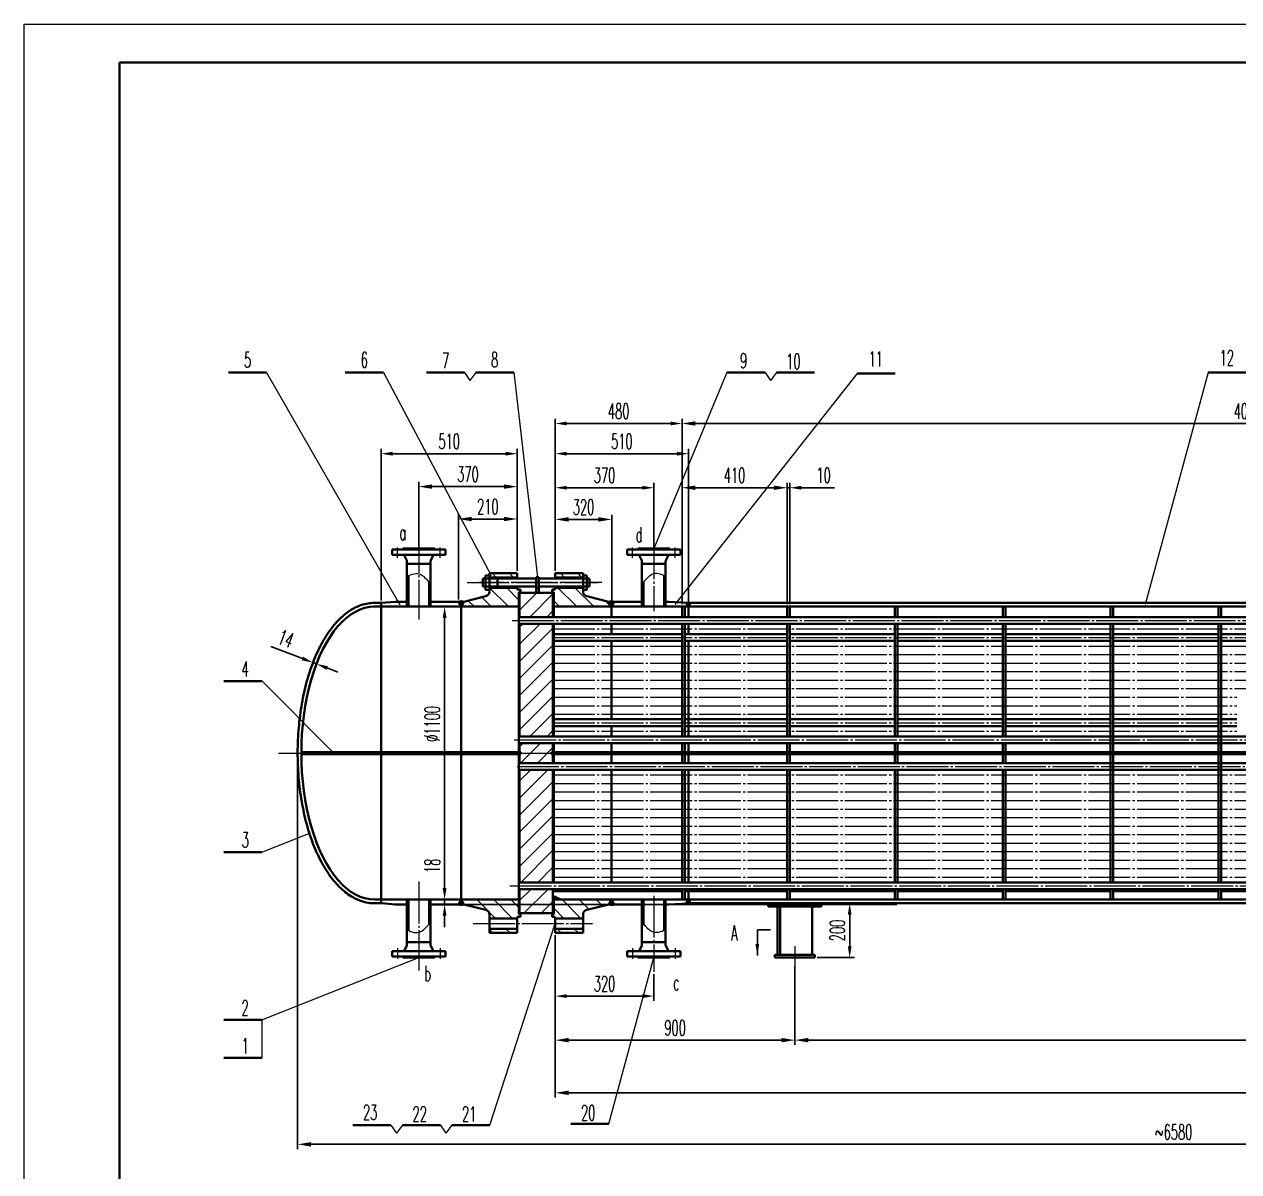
# Model space of a CAD drawing. Header units: millimetres. Extents: x 653 to 3278, y 1219 to 2187.
# Drawn here: x 2436.9 to 2756.2, y 1885.2 to 2186.8 of the extents above; entities that cross this region are included whole.
import ezdxf

# ---------------------------------------------------------------- set-up
doc = ezdxf.new("R2010")
doc.units = ezdxf.units.MM
doc.linetypes.add('JIS_08_11', pattern=[12.8, 11, -0.6, 0.6, -0.6])
for name, color, linetype, lineweight in [('图层1', 1, 'Continuous', 40), ('图层2', 4, 'JIS_08_11', 20), ('图层3', 2, 'Continuous', 20)]:
    doc.layers.add(name, color=color, linetype=linetype, lineweight=lineweight)
doc.styles.get("Standard").update_dxf_attribs({"font": 'romans.shx', "width": 0.55, "height": 4, "bigfont": 'gbcbig.shx'})
doc.styles.add('数字', font='romans.shx', dxfattribs={"width": 0.55, "height": 4, "bigfont": 'gbcbig.shx'})
doc.styles.add('样式 2', font='romans.shx', dxfattribs={"width": 0.55, "height": 4, "bigfont": 'gbcbig.shx'})
doc.dimstyles.new('ISO-25', dxfattribs={"dimtxt": 4, "dimasz": 3, "dimexe": 1.25, "dimexo": 0.625, "dimgap": 1.25, "dimtad": 1, "dimtoh": 1, "dimtxsty": 'Standard', "dimcen": 2.5, "dimadec": 1, "dimazin": 2, "dimtfac": 1, "dimtmove": 0, "dimatfit": 3, "dimfxl": 1, "dimarcsym": 0})
doc.dimstyles.new('副本 (2)ISO-25', dxfattribs={"dimtxt": 4, "dimasz": 3.5, "dimexe": 1.25, "dimexo": 0.625, "dimgap": 1.25, "dimtad": 1, "dimdsep": 46, "dimtxsty": 'Standard', "dimcen": 2.5, "dimadec": 1, "dimazin": 2, "dimtfac": 1, "dimtmove": 0, "dimatfit": 3, "dimfxl": 1, "dimarcsym": 0})
doc.dimstyles.new('副本 ISO-25', dxfattribs={"dimtxt": 4, "dimasz": 3, "dimexe": 1.25, "dimexo": 0.625, "dimgap": 1.25, "dimtad": 1, "dimdec": 1, "dimtxsty": 'Standard', "dimcen": 2.5, "dimazin": 2, "dimtfac": 1, "dimtdec": 1, "dimtmove": 0, "dimatfit": 3, "dimfxl": 1, "dimarcsym": 0})
pattern_1 = [(45, (2221.81144, 1089.95627), (-0.20953931, 0.20953931), []), (135, (2221.81144, 1089.95627), (-0.20953931, -0.20953931), [])]
pattern_2 = [(135, (2921.2067, 1089.95627), (0.20953931, 0.20953931), []), (45, (2921.2067, 1089.95627), (0.20953931, -0.20953931), [])]

# ---------------------------------------------------------------- blocks, each defined once
blk = doc.blocks.new('*D246')
at = {"layer": 'Defpoints', "color": 0}
for p in [(2547.4, 2033.72), (2547.4, 1956.73), (2547.4, 1956.73)]:
    blk.add_point(p, dxfattribs=at)
at = {"layer": '图层3', "color": 0, "lineweight": -2}
for p, q in [((2546.78, 2033.72), (2546.15, 2033.72)), ((2547.4, 2030.72), (2547.4, 1959.73)), ((2546.78, 1956.73), (2546.15, 1956.73))]:
    blk.add_line(p, q, dxfattribs=at)
at = {"layer": '图层3', "color": 0}
for points in [[(2546.9, 2030.72), (2547.9, 2030.72), (2547.4, 2033.72)], [(2546.9, 1959.73), (2547.9, 1959.73), (2547.4, 1956.73)]]:
    blk.add_solid(points, dxfattribs=at)
at = {"layer": '图层3', "color": 0, "insert": (2544.15, 2002.89), "char_height": 4, "attachment_point": 5, "rotation": 90, "style": '数字'}
blk.add_mtext('%%C1100', dxfattribs=at)
blk = doc.blocks.new('*D247')
at = {"layer": 'Defpoints', "color": 0}
for p in [(2637.48, 2064.97), (2637.48, 2033.73), (2638.18, 2033.73)]:
    blk.add_point(p, dxfattribs=at)
at = {"layer": '图层3', "color": 0, "lineweight": -2}
for p, q in [((2637.48, 2034.35), (2637.48, 2066.22)), ((2638.18, 2034.35), (2638.18, 2066.22)), ((2634.48, 2064.97), (2631.48, 2064.97)), ((2637.48, 2064.97), (2638.18, 2064.97)), ((2641.18, 2064.97), (2649.93, 2064.97))]:
    blk.add_line(p, q, dxfattribs=at)
at = {"layer": '图层3', "color": 0}
for points in [[(2634.48, 2065.47), (2634.48, 2064.47), (2637.48, 2064.97)], [(2641.18, 2065.47), (2641.18, 2064.47), (2638.18, 2064.97)]]:
    blk.add_solid(points, dxfattribs=at)
at = {"layer": '图层3', "color": 0, "insert": (2647.06, 2068.22), "char_height": 4, "attachment_point": 5}
blk.add_mtext('10', dxfattribs=at)
blk = doc.blocks.new('*D248')
at = {"layer": 'Defpoints', "color": 0}
for p in [(2540.6, 2065.26), (2540.6, 2048.99), (2566.5, 2042.48)]:
    blk.add_point(p, dxfattribs=at)
at = {"layer": '图层3', "color": 0, "lineweight": -2}
for p, q in [((2540.6, 2049.61), (2540.6, 2066.51)), ((2566.5, 2043.1), (2566.5, 2066.51)), ((2563, 2065.26), (2544.1, 2065.26))]:
    blk.add_line(p, q, dxfattribs=at)
at = {"layer": '图层3', "color": 0}
for points in [[(2544.1, 2065.85), (2544.1, 2064.68), (2540.6, 2065.26)], [(2563, 2065.85), (2563, 2064.68), (2566.5, 2065.26)]]:
    blk.add_solid(points, dxfattribs=at)
at = {"layer": '图层3', "color": 0, "insert": (2553.55, 2068.51), "char_height": 4, "attachment_point": 5}
blk.add_mtext('370', dxfattribs=at)
blk = doc.blocks.new('*D249')
at = {"layer": 'Defpoints', "color": 0}
for p in [(2591.35, 2056.64), (2576.51, 2042.48), (2591.35, 2033.8)]:
    blk.add_point(p, dxfattribs=at)
at = {"layer": '图层3', "color": 0, "lineweight": -2}
for p, q in [((2576.51, 2043.1), (2576.51, 2057.89)), ((2580.01, 2056.64), (2587.85, 2056.64)), ((2591.35, 2034.42), (2591.35, 2057.89))]:
    blk.add_line(p, q, dxfattribs=at)
at = {"layer": '图层3', "color": 0}
for points in [[(2580.01, 2057.23), (2580.01, 2056.06), (2576.51, 2056.64)], [(2587.85, 2057.23), (2587.85, 2056.06), (2591.35, 2056.64)]]:
    blk.add_solid(points, dxfattribs=at)
at = {"layer": '图层3', "color": 0, "insert": (2583.93, 2059.89), "char_height": 4, "attachment_point": 5}
blk.add_mtext('320', dxfattribs=at)
blk = doc.blocks.new('*D250')
at = {"layer": 'Defpoints', "color": 0}
for p in [(2637.48, 2064.97), (2609.83, 2033.73), (2637.48, 2033.73)]:
    blk.add_point(p, dxfattribs=at)
at = {"layer": '图层3', "color": 0, "lineweight": -2}
for p, q in [((2609.83, 2034.35), (2609.83, 2066.22)), ((2637.48, 2034.35), (2637.48, 2066.22)), ((2613.33, 2064.97), (2633.98, 2064.97))]:
    blk.add_line(p, q, dxfattribs=at)
at = {"layer": '图层3', "color": 0}
for points in [[(2613.33, 2065.55), (2613.33, 2064.39), (2609.83, 2064.97)], [(2633.98, 2065.55), (2633.98, 2064.39), (2637.48, 2064.97)]]:
    blk.add_solid(points, dxfattribs=at)
at = {"layer": '图层3', "color": 0, "insert": (2623.66, 2068.22), "char_height": 4, "attachment_point": 5}
blk.add_mtext('410', dxfattribs=at)
blk = doc.blocks.new('*D251')
at = {"layer": 'Defpoints', "color": 0}
for p in [(2920.98, 2081.85), (2609.83, 2034.35), (2920.98, 2033.73)]:
    blk.add_point(p, dxfattribs=at)
at = {"layer": '图层3', "color": 0, "lineweight": -2}
for p, q in [((2609.83, 2034.98), (2609.83, 2083.1)), ((2920.98, 2034.35), (2920.98, 2083.1)), ((2613.33, 2081.85), (2917.48, 2081.85))]:
    blk.add_line(p, q, dxfattribs=at)
at = {"layer": '图层3', "color": 0}
for points in [[(2613.33, 2082.44), (2613.33, 2081.27), (2609.83, 2081.85)], [(2917.48, 2082.44), (2917.48, 2081.27), (2920.98, 2081.85)]]:
    blk.add_solid(points, dxfattribs=at)
at = {"layer": '图层3', "color": 0, "insert": (2765.41, 2085.1), "char_height": 4, "attachment_point": 5}
blk.add_mtext('405x11=4455', dxfattribs=at)
blk = doc.blocks.new('*D252')
at = {"layer": 'Defpoints', "color": 0}
for p in [(2576.51, 1947.98), (2639.51, 1939.76), (2639.51, 1919.77)]:
    blk.add_point(p, dxfattribs=at)
at = {"layer": '图层3', "color": 0, "lineweight": -2}
for p, q in [((2576.51, 1947.35), (2576.51, 1918.52)), ((2639.51, 1939.13), (2639.51, 1918.52)), ((2580.01, 1919.77), (2636.01, 1919.77))]:
    blk.add_line(p, q, dxfattribs=at)
at = {"layer": '图层3', "color": 0}
for points in [[(2580.01, 1920.36), (2580.01, 1919.19), (2576.51, 1919.77)], [(2636.01, 1920.36), (2636.01, 1919.19), (2639.51, 1919.77)]]:
    blk.add_solid(points, dxfattribs=at)
at = {"layer": '图层3', "color": 0, "insert": (2608.01, 1923.02), "char_height": 4, "attachment_point": 5}
blk.add_mtext('900', dxfattribs=at)
blk = doc.blocks.new('*D253')
at = {"layer": 'Defpoints', "color": 0}
for p in [(2884.51, 1939.76), (2639.51, 1919.77), (2884.51, 1919.77)]:
    blk.add_point(p, dxfattribs=at)
at = {"layer": '图层3', "color": 0, "lineweight": -2}
for p, q in [((2884.51, 1939.13), (2884.51, 1918.52)), ((2639.51, 1920.4), (2639.51, 1921.02)), ((2643.01, 1919.77), (2881.01, 1919.77))]:
    blk.add_line(p, q, dxfattribs=at)
at = {"layer": '图层3', "color": 0}
for points in [[(2643.01, 1920.36), (2643.01, 1919.19), (2639.51, 1919.77)], [(2881.01, 1920.36), (2881.01, 1919.19), (2884.51, 1919.77)]]:
    blk.add_solid(points, dxfattribs=at)
at = {"layer": '图层3', "color": 0, "insert": (2762.01, 1923.02), "char_height": 4, "attachment_point": 5}
blk.add_mtext('3500', dxfattribs=at)
blk = doc.blocks.new('*D254')
at = {"layer": 'Defpoints', "color": 0}
for p in [(2947.51, 1955.75), (2576.51, 1947.98), (2947.51, 1905.92)]:
    blk.add_point(p, dxfattribs=at)
at = {"layer": '图层3', "color": 0, "lineweight": -2}
for p, q in [((2947.51, 1955.12), (2947.51, 1904.67)), ((2576.51, 1947.35), (2576.51, 1904.67)), ((2580.01, 1905.92), (2944.01, 1905.92))]:
    blk.add_line(p, q, dxfattribs=at)
at = {"layer": '图层3', "color": 0}
for points in [[(2580.01, 1906.51), (2580.01, 1905.34), (2576.51, 1905.92)], [(2944.01, 1906.51), (2944.01, 1905.34), (2947.51, 1905.92)]]:
    blk.add_solid(points, dxfattribs=at)
at = {"layer": '图层3', "color": 0, "insert": (2762.01, 1909.17), "char_height": 4, "attachment_point": 5}
blk.add_mtext('5300', dxfattribs=at)
blk = doc.blocks.new('*D255')
at = {"layer": 'Defpoints', "color": 0}
for p in [(2508.75, 1995.23), (2969.49, 1995.23), (2969.49, 1892.39)]:
    blk.add_point(p, dxfattribs=at)
at = {"layer": '图层3', "color": 0, "lineweight": -2}
for p, q in [((2508.75, 1994.6), (2508.75, 1891.14)), ((2969.49, 1994.6), (2969.49, 1891.14)), ((2512.25, 1892.39), (2965.99, 1892.39))]:
    blk.add_line(p, q, dxfattribs=at)
at = {"layer": '图层3', "color": 0}
for points in [[(2512.25, 1892.97), (2512.25, 1891.8), (2508.75, 1892.39)], [(2965.99, 1892.97), (2965.99, 1891.8), (2969.49, 1892.39)]]:
    blk.add_solid(points, dxfattribs=at)
at = {"layer": '图层3', "color": 0, "insert": (2739.12, 1895.64), "char_height": 4, "attachment_point": 5}
blk.add_mtext('~6580', dxfattribs=at)
blk = doc.blocks.new('*D256')
at = {"layer": 'Defpoints', "color": 0}
for p in [(2551.02, 2056.75), (2566.5, 2042.48), (2551.02, 2034.99)]:
    blk.add_point(p, dxfattribs=at)
at = {"layer": '图层3', "color": 0, "lineweight": -2}
for p, q in [((2551.02, 2035.61), (2551.02, 2058)), ((2563, 2056.75), (2554.52, 2056.75)), ((2566.5, 2043.1), (2566.5, 2058))]:
    blk.add_line(p, q, dxfattribs=at)
at = {"layer": '图层3', "color": 0}
for points in [[(2554.52, 2057.33), (2554.52, 2056.16), (2551.02, 2056.75)], [(2563, 2057.33), (2563, 2056.16), (2566.5, 2056.75)]]:
    blk.add_solid(points, dxfattribs=at)
at = {"layer": '图层3', "color": 0, "insert": (2558.76, 2060), "char_height": 4, "attachment_point": 5}
blk.add_mtext('210', dxfattribs=at)
blk = doc.blocks.new('*D257')
at = {"layer": 'Defpoints', "color": 0}
for p in [(2646.51, 1955.75), (2644.76, 1941.47), (2653.92, 1941.47)]:
    blk.add_point(p, dxfattribs=at)
at = {"layer": '图层3', "color": 0, "lineweight": -2}
for p, q in [((2647.14, 1955.75), (2655.17, 1955.75)), ((2653.92, 1952.75), (2653.92, 1944.47)), ((2645.39, 1941.47), (2655.17, 1941.47))]:
    blk.add_line(p, q, dxfattribs=at)
at = {"layer": '图层3', "color": 0}
for points in [[(2653.42, 1952.75), (2654.42, 1952.75), (2653.92, 1955.75)], [(2653.42, 1944.47), (2654.42, 1944.47), (2653.92, 1941.47)]]:
    blk.add_solid(points, dxfattribs=at)
at = {"layer": '图层3', "color": 0, "insert": (2650.67, 1948.61), "char_height": 4, "attachment_point": 5, "rotation": 90}
blk.add_mtext('200', dxfattribs=at)
blk = doc.blocks.new('*D258')
at = {"layer": 'Defpoints', "color": 0}
for p in [(2530.73, 2073.92), (2566.5, 2042.48), (2530.73, 2034.71)]:
    blk.add_point(p, dxfattribs=at)
at = {"layer": '图层3', "color": 0, "lineweight": -2}
for p, q in [((2530.73, 2035.33), (2530.73, 2075.17)), ((2563.5, 2073.92), (2533.73, 2073.92)), ((2566.5, 2043.1), (2566.5, 2075.17))]:
    blk.add_line(p, q, dxfattribs=at)
at = {"layer": '图层3', "color": 0}
for points in [[(2533.73, 2074.42), (2533.73, 2073.42), (2530.73, 2073.92)], [(2563.5, 2074.42), (2563.5, 2073.42), (2566.5, 2073.92)]]:
    blk.add_solid(points, dxfattribs=at)
at = {"layer": '图层3', "color": 0, "insert": (2548.62, 2077.17), "char_height": 4, "attachment_point": 5}
blk.add_mtext('510', dxfattribs=at)
blk = doc.blocks.new('*D259')
at = {"layer": 'Defpoints', "color": 0}
for p in [(2602.41, 2064.97), (2602.41, 2048.71), (2576.51, 2042.48)]:
    blk.add_point(p, dxfattribs=at)
at = {"layer": '图层3', "color": 0, "lineweight": -2}
for p, q in [((2576.51, 2043.1), (2576.51, 2066.22)), ((2602.41, 2049.33), (2602.41, 2066.22)), ((2579.51, 2064.97), (2599.41, 2064.97))]:
    blk.add_line(p, q, dxfattribs=at)
at = {"layer": '图层3', "color": 0}
for points in [[(2579.51, 2065.47), (2579.51, 2064.47), (2576.51, 2064.97)], [(2599.41, 2065.47), (2599.41, 2064.47), (2602.41, 2064.97)]]:
    blk.add_solid(points, dxfattribs=at)
at = {"layer": '图层3', "color": 0, "insert": (2589.46, 2068.22), "char_height": 4, "attachment_point": 5}
blk.add_mtext('370', dxfattribs=at)
blk = doc.blocks.new('*D260')
at = {"layer": 'Defpoints', "color": 0}
for p in [(2611.51, 2073.92), (2576.51, 2043.1), (2611.51, 2033.73)]:
    blk.add_point(p, dxfattribs=at)
at = {"layer": '图层3', "color": 0, "lineweight": -2}
for p, q in [((2576.51, 2043.73), (2576.51, 2075.17)), ((2579.51, 2073.92), (2608.51, 2073.92)), ((2611.51, 2034.35), (2611.51, 2075.17))]:
    blk.add_line(p, q, dxfattribs=at)
at = {"layer": '图层3', "color": 0}
for points in [[(2579.51, 2074.42), (2579.51, 2073.42), (2576.51, 2073.92)], [(2608.51, 2074.42), (2608.51, 2073.42), (2611.51, 2073.92)]]:
    blk.add_solid(points, dxfattribs=at)
at = {"layer": '图层3', "color": 0, "insert": (2594.01, 2077.17), "char_height": 4, "attachment_point": 5}
blk.add_mtext('510', dxfattribs=at)
blk = doc.blocks.new('*D261')
at = {"layer": 'Defpoints', "color": 0}
for p in [(2609.83, 2081.85), (2576.51, 2042.48), (2609.83, 2033.73)]:
    blk.add_point(p, dxfattribs=at)
at = {"layer": '图层3', "color": 0, "lineweight": -2}
for p, q in [((2576.51, 2043.1), (2576.51, 2083.1)), ((2609.83, 2034.35), (2609.83, 2083.1)), ((2579.51, 2081.85), (2606.83, 2081.85))]:
    blk.add_line(p, q, dxfattribs=at)
at = {"layer": '图层3', "color": 0}
for points in [[(2579.51, 2082.35), (2579.51, 2081.35), (2576.51, 2081.85)], [(2606.83, 2082.35), (2606.83, 2081.35), (2609.83, 2081.85)]]:
    blk.add_solid(points, dxfattribs=at)
at = {"layer": '图层3', "color": 0, "insert": (2593.17, 2085.1), "char_height": 4, "attachment_point": 5}
blk.add_mtext('480', dxfattribs=at)
blk = doc.blocks.new('*D277')
at = {"layer": 'Defpoints', "color": 0}
for p in [(2547.4, 1956.73), (2547.4, 1955.47), (2666.96, 1955.47)]:
    blk.add_point(p, dxfattribs=at)
at = {"layer": '图层3', "color": 0, "lineweight": -2}
for p, q in [((2547.4, 1959.73), (2547.4, 1968.47)), ((2546.78, 1956.73), (2546.15, 1956.73)), ((2666.34, 1955.47), (2546.15, 1955.47)), ((2547.4, 1955.47), (2547.4, 1956.73)), ((2547.4, 1952.47), (2547.4, 1949.47))]:
    blk.add_line(p, q, dxfattribs=at)
at = {"layer": '图层3', "color": 0}
for points in [[(2546.9, 1959.73), (2547.9, 1959.73), (2547.4, 1956.73)], [(2546.9, 1952.47), (2547.9, 1952.47), (2547.4, 1955.47)]]:
    blk.add_solid(points, dxfattribs=at)
at = {"layer": '图层3', "color": 0, "insert": (2544.15, 1965.6), "char_height": 4, "attachment_point": 5, "rotation": 90}
blk.add_mtext('18', dxfattribs=at)
blk = doc.blocks.new('*D278')
at = {"layer": 'Defpoints', "color": 0}
for p in [(2512.8, 2019.02), (2512.8, 2019.02), (2513.71, 2018.66)]:
    blk.add_point(p, dxfattribs=at)
at = {"layer": '图层3', "color": 0, "lineweight": -2}
for p, q in [((2510, 2020.09), (2501.73, 2023.26)), ((2513.71, 2018.66), (2512.8, 2019.02)), ((2513.02, 2019.6), (2513.25, 2020.18)), ((2513.94, 2019.25), (2514.16, 2019.83)), ((2516.51, 2017.59), (2519.31, 2016.52))]:
    blk.add_line(p, q, dxfattribs=at)
at = {"layer": '图层3', "color": 0}
for points in [[(2510.18, 2020.56), (2509.82, 2019.62), (2512.8, 2019.02)], [(2516.69, 2018.06), (2516.33, 2017.12), (2513.71, 2018.66)]]:
    blk.add_solid(points, dxfattribs=at)
at = {"layer": '图层3', "color": 0, "insert": (2505.63, 2025.25), "char_height": 4, "attachment_point": 5, "rotation": 339.0085}
blk.add_mtext('14', dxfattribs=at)
blk = doc.blocks.new('*D673')
at = {"layer": 'Defpoints', "color": 0}
for p in [(2576.51, 1947.98), (2602.41, 1937.77), (2602.41, 1931.35)]:
    blk.add_point(p, dxfattribs=at)
at = {"layer": '图层3', "color": 0, "lineweight": -2}
for p, q in [((2576.51, 1947.35), (2576.51, 1930.1)), ((2602.41, 1937.14), (2602.41, 1930.1)), ((2579.51, 1931.35), (2599.41, 1931.35))]:
    blk.add_line(p, q, dxfattribs=at)
at = {"layer": '图层3', "color": 0}
for points in [[(2579.51, 1931.85), (2579.51, 1930.85), (2576.51, 1931.35)], [(2599.41, 1931.85), (2599.41, 1930.85), (2602.41, 1931.35)]]:
    blk.add_solid(points, dxfattribs=at)
at = {"layer": '图层3', "color": 0, "insert": (2589.46, 1934.6), "char_height": 4, "attachment_point": 5}
blk.add_mtext('320', dxfattribs=at)

msp = doc.modelspace()

# ---------------------------------------------------------------- hatches: boundary and pattern name
at = {"layer": '图层3'}
h = msp.add_hatch(dxfattribs=at)
h.set_pattern_fill('ANSI31', color=256, angle=90, style=0)
h.paths.add_polyline_path([(2590.567, 1955.466), (2591.214, 1956.586), (2591.214, 1956.726), (2576.094, 1956.726), (2576.094, 1952.911), (2575.674, 1952.911), (2575.674, 1952.211), (2576.514, 1952.211), (2576.514, 1951.791), (2583.794, 1951.791), (2583.794, 1952.772, -0.3525056), (2584.785, 1954.003)])
h.paths.add_polyline_path([(2566.924, 1956.726), (2551.804, 1956.726), (2551.804, 1956.586), (2552.451, 1955.466), (2558.233, 1954.003, -0.3525056), (2559.224, 1952.772), (2559.224, 1951.791), (2566.504, 1951.791), (2566.504, 1952.211), (2567.344, 1952.211), (2567.344, 1952.911), (2566.924, 1952.911)])
h.paths.add_polyline_path([(2566.504, 2042.476), (2559.224, 2042.476), (2559.224, 2041.391), (2566.504, 2041.391)])
h.paths.add_polyline_path([(2566.924, 2037.541), (2567.344, 2037.541), (2567.344, 2038.241), (2566.504, 2038.241), (2566.504, 2038.661), (2559.224, 2038.661), (2559.224, 2037.681, -0.3525056), (2558.233, 2036.45), (2552.451, 2034.986), (2551.804, 2033.866), (2551.804, 2033.719), (2566.924, 2033.726)])
h.paths.add_polyline_path([(2583.794, 2042.476), (2576.514, 2042.476), (2576.514, 2041.391), (2583.794, 2041.391)])
h.paths.add_polyline_path([(2584.785, 2036.45, -0.3525056), (2583.794, 2037.681), (2583.794, 2038.661), (2576.514, 2038.661), (2576.514, 2038.241), (2575.674, 2038.241), (2575.674, 2037.541), (2576.094, 2037.541), (2576.094, 2033.726), (2591.214, 2033.726), (2591.214, 2033.866), (2590.567, 2034.986)])
h.paths.add_polyline_path([(2583.794, 1949.061), (2576.514, 1949.061), (2576.514, 1947.976), (2583.794, 1947.976)])
h.paths.add_polyline_path([(2566.504, 1949.061), (2559.224, 1949.061), (2559.224, 1947.976), (2566.504, 1947.976)])
h = msp.add_hatch(dxfattribs=at)
h.set_pattern_fill('ANSI37', color=256, scale=0.093333, style=0)
h.set_pattern_definition(pattern_1)
h.paths.add_polyline_path([(2552.451, 2034.986, 0.2121698), (2551.017, 2034.986), (2551.664, 2033.866), (2551.664, 2033.719), (2551.804, 2033.719), (2551.804, 2033.866)])
h = msp.add_hatch(dxfattribs=at)
h.set_pattern_fill('ANSI31', color=256, style=0)
h.paths.add_polyline_path([(2575.884, 2029.211), (2567.134, 2029.211), (2567.134, 1999.601), (2575.884, 1999.601)])
h.paths.add_polyline_path([(2575.884, 1990.851), (2567.134, 1990.851), (2567.134, 1961.241), (2575.884, 1961.241)])
h.paths.add_polyline_path([(2575.884, 1997.851), (2567.134, 1997.851), (2567.134, 1995.506), (2567.414, 1995.506), (2567.414, 1995.226), (2575.534, 1995.226), (2575.534, 1995.506), (2575.884, 1995.506)])
h.paths.add_polyline_path([(2575.884, 1994.946), (2575.534, 1994.946), (2575.534, 1995.226), (2567.414, 1995.226), (2567.414, 1994.946), (2567.134, 1994.946), (2567.134, 1992.601), (2575.884, 1992.601)])
h.paths.add_polyline_path([(2575.884, 1959.491), (2567.134, 1959.491), (2567.134, 1953.121), (2575.884, 1953.121)])
h.paths.add_polyline_path([(2575.884, 2037.331), (2567.134, 2037.331), (2567.134, 2030.961), (2575.884, 2030.961)])
h = msp.add_hatch(dxfattribs=at)
h.set_pattern_fill('ANSI37', color=256, scale=0.093333, style=0)
h.set_pattern_definition(pattern_2)
h.paths.add_polyline_path([(2590.567, 2034.986, -0.2121698), (2592.001, 2034.986), (2591.354, 2033.866), (2591.354, 2033.719), (2591.214, 2033.719), (2591.214, 2033.866)])
h = msp.add_hatch(dxfattribs=at)
h.set_pattern_fill('ANSI37', color=256, scale=0.093333, style=0)
h.set_pattern_definition(pattern_1)
h.paths.add_polyline_path([(2552.451, 1955.466), (2551.804, 1956.586), (2551.804, 1956.726), (2551.664, 1956.726), (2551.664, 1956.586), (2551.017, 1955.466, 0.2121698)])
h = msp.add_hatch(dxfattribs=at)
h.set_pattern_fill('ANSI37', color=256, scale=0.093333, style=0)
h.set_pattern_definition(pattern_2)
h.paths.add_polyline_path([(2590.567, 1955.466), (2591.214, 1956.586), (2591.214, 1956.726), (2591.354, 1956.726), (2591.354, 1956.586), (2592.001, 1955.466, -0.2121698)])

# ---------------------------------------------------------------- linework, layer by layer
at = {"layer": '图层1'}
for p, q in [((2461.873, 1602.779), (2461.873, 2176.779)), ((2461.873, 2176.779), (3267.873, 2176.779)), ((2490.578, 2095.24), (2500.578, 2095.24)), ((2531.291, 2095.24), (2521.291, 2095.24)), ((2552.617, 2095.24), (2542.617, 2095.24)), ((2555.617, 2095.24), (2565.617, 2095.24)), ((2621.654, 2095.24), (2631.654, 2095.24)), ((2634.654, 2095.24), (2644.654, 2095.24)), ((2655.865, 2094.955), (2665.865, 2094.955)), ((2748.209, 2095.265), (2758.209, 2095.265)), ((2547.604, 2048.706), (2533.604, 2048.706)), ((2533.604, 2047.306), (2533.604, 2048.706)), ((2547.604, 2047.306), (2533.604, 2047.306)), ((2544.804, 2048.986), (2536.404, 2048.986)), ((2536.404, 2048.986), (2536.404, 2048.706)), ((2537.448, 2045.852), (2536.868, 2047.067)), ((2543.76, 2045.852), (2544.34, 2047.067)), ((2544.804, 2048.986), (2544.804, 2048.706)), ((2547.604, 2047.306), (2547.604, 2048.706)), ((2595.414, 2048.706), (2609.414, 2048.706)), ((2595.414, 2047.306), (2595.414, 2048.706)), ((2595.414, 2047.306), (2609.414, 2047.306)), ((2598.214, 2048.986), (2606.614, 2048.986)), ((2598.214, 2048.986), (2598.214, 2048.706)), ((2599.258, 2045.852), (2598.678, 2047.067)), ((2605.57, 2045.852), (2606.15, 2047.067)), ((2606.614, 2048.986), (2606.614, 2048.706)), ((2609.414, 2047.306), (2609.414, 2048.706)), ((2537.489, 2033.726), (2537.489, 2045.671)), ((2537.489, 2044.926), (2543.719, 2044.926)), ((2543.719, 2033.716), (2543.719, 2045.671)), ((2599.299, 2033.716), (2599.299, 2045.671)), ((2605.529, 2044.926), (2599.299, 2044.926)), ((2605.529, 2033.726), (2605.529, 2045.671)), ((2537.909, 2033.726), (2537.909, 2041.88)), ((2557.474, 2038.976), (2557.474, 2041.076)), ((2557.474, 2041.076), (2559.224, 2041.076)), ((2558.174, 2038.136), (2558.174, 2041.916)), ((2559.224, 2041.916), (2558.174, 2041.916)), ((2566.504, 2042.476), (2559.224, 2042.476)), ((2559.224, 2042.476), (2559.224, 2037.681)), ((2559.224, 2041.391), (2566.504, 2041.391)), ((2569.094, 2041.076), (2559.224, 2041.076)), ((2561.324, 2038.976), (2561.324, 2041.076)), ((2566.504, 2042.476), (2566.504, 2041.076)), ((2571.509, 2041.076), (2569.094, 2041.076)), ((2571.509, 2037.279), (2571.509, 2041.445)), ((2571.509, 2041.445), (2572.209, 2041.445)), ((2572.209, 2037.279), (2572.209, 2041.445)), ((2583.794, 2041.076), (2572.209, 2041.076)), ((2576.514, 2042.476), (2576.514, 2041.076)), ((2576.514, 2042.476), (2583.794, 2042.476)), ((2583.794, 2041.391), (2576.514, 2041.391)), ((2583.794, 2042.476), (2583.794, 2037.681)), ((2583.794, 2041.916), (2584.844, 2041.916)), ((2585.544, 2041.076), (2583.794, 2041.076)), ((2584.844, 2038.136), (2584.844, 2041.916)), ((2585.544, 2038.976), (2585.544, 2041.076)), ((2605.109, 2033.726), (2605.109, 2041.88)), ((2543.299, 2033.715), (2543.299, 2040.248)), ((2557.474, 2038.976), (2559.224, 2038.976)), ((2559.224, 2038.136), (2558.174, 2038.136)), ((2569.094, 2038.976), (2559.224, 2038.976)), ((2566.504, 2038.661), (2559.224, 2038.661)), ((2566.504, 2038.976), (2566.504, 2038.241)), ((2567.344, 2038.241), (2566.504, 2038.241)), ((2567.344, 2037.541), (2566.924, 2037.541)), ((2566.924, 1995.506), (2566.924, 2037.541)), ((2567.344, 2038.241), (2567.344, 2037.331)), ((2571.509, 2038.976), (2569.094, 2038.976)), ((2571.509, 2038.645), (2572.209, 2038.645)), ((2583.794, 2038.976), (2572.209, 2038.976)), ((2575.674, 2038.241), (2576.514, 2038.241)), ((2575.674, 2038.241), (2575.674, 2037.331)), ((2575.674, 2037.541), (2576.094, 2037.541)), ((2576.094, 2030.961), (2576.094, 2037.541)), ((2576.514, 2038.976), (2576.514, 2038.241)), ((2576.514, 2038.661), (2583.794, 2038.661)), ((2585.544, 2038.976), (2583.794, 2038.976)), ((2583.794, 2038.136), (2584.844, 2038.136)), ((2599.719, 2033.715), (2599.719, 2040.248)), ((2528.984, 2034.706), (2530.734, 2034.706)), ((2530.734, 2034.706), (2534.514, 2034.986)), ((2530.734, 1955.746), (2530.734, 2034.706)), ((2537.489, 2034.986), (2534.514, 2034.986)), ((2551.017, 2034.986), (2543.719, 2034.986)), ((2551.664, 2033.866), (2551.017, 2034.986)), ((2551.804, 2033.866), (2552.451, 2034.986)), ((2558.233, 2036.45), (2552.451, 2034.986)), ((2575.884, 2037.331), (2567.134, 2037.331)), ((2567.134, 2030.961), (2567.134, 2037.331)), ((2575.884, 2030.961), (2575.884, 2037.331)), ((2575.884, 2030.961), (2575.884, 2037.331)), ((2584.785, 2036.45), (2590.567, 2034.986)), ((2591.214, 2033.866), (2590.567, 2034.986)), ((2591.354, 2033.866), (2592.001, 2034.986)), ((2592.001, 2034.986), (2599.299, 2034.986)), ((2605.529, 2034.986), (2606.264, 2034.986)), ((2606.264, 2034.986), (2611.514, 2034.706)), ((2611.514, 2033.726), (2610.923, 2034.749)), ((2611.514, 2034.706), (2935.912, 2034.706)), ((2611.514, 2033.726), (2612.08, 2034.706)), ((2542.431, 2033.715), (2528.784, 2033.726)), ((2567.134, 2033.726), (2542.431, 2033.715)), ((2551.664, 2033.866), (2551.664, 2033.726)), ((2551.732, 2033.726), (2551.732, 1956.726)), ((2551.804, 2033.866), (2551.804, 2033.726)), ((2575.884, 2033.726), (2949.264, 2033.726)), ((2591.214, 2033.866), (2591.214, 2033.726)), ((2591.286, 2033.726), (2591.286, 2030.961)), ((2591.354, 2033.866), (2591.354, 2033.726)), ((2609.834, 2030.961), (2609.834, 2033.726)), ((2610.534, 2030.961), (2610.534, 2033.726)), ((2611.514, 2033.726), (2611.514, 2030.961)), ((2637.484, 2030.961), (2637.484, 2033.726)), ((2638.184, 2030.961), (2638.184, 2033.726)), ((2665.834, 2030.961), (2665.834, 2033.726)), ((2666.534, 2030.961), (2666.534, 2033.726)), ((2694.184, 2030.961), (2694.184, 2033.726)), ((2694.884, 2030.961), (2694.884, 2033.726)), ((2722.534, 2030.961), (2722.534, 2033.726)), ((2723.234, 2030.961), (2723.234, 2033.726)), ((2750.884, 2030.961), (2750.884, 2033.726)), ((2751.584, 2030.961), (2751.584, 2033.726)), ((2566.924, 2030.961), (2925.884, 2030.961)), ((2566.924, 2029.211), (2925.884, 2029.211)), ((2567.134, 1999.601), (2567.134, 2029.211)), ((2575.884, 1999.601), (2575.884, 2029.211)), ((2575.884, 1999.601), (2575.884, 2029.211)), ((2576.094, 1999.601), (2576.094, 2029.211)), ((2591.286, 2029.211), (2591.286, 2026.506)), ((2609.834, 1999.601), (2609.834, 2029.211)), ((2610.534, 1999.601), (2610.534, 2029.211)), ((2611.514, 2029.211), (2611.514, 2026.506)), ((2637.484, 1999.601), (2637.484, 2029.211)), ((2638.184, 1999.601), (2638.184, 2029.211)), ((2665.834, 1999.601), (2665.834, 2029.211)), ((2666.534, 1999.601), (2666.534, 2029.211)), ((2694.184, 1999.601), (2694.184, 2029.211)), ((2694.884, 1999.601), (2694.884, 2029.211)), ((2722.534, 1961.241), (2722.534, 2029.211)), ((2723.234, 1961.241), (2723.234, 2029.211)), ((2750.884, 1961.241), (2750.884, 2029.211)), ((2751.584, 1961.241), (2751.584, 2029.211)), ((2575.884, 2026.506), (2609.834, 2026.506)), ((2575.884, 2024.706), (2609.834, 2024.706)), ((2591.286, 2024.706), (2591.286, 2004.106)), ((2610.534, 2026.506), (2637.484, 2026.506)), ((2610.534, 2024.706), (2637.484, 2024.706)), ((2611.514, 2024.706), (2611.514, 1999.601)), ((2638.184, 2026.506), (2665.834, 2026.506)), ((2638.184, 2024.706), (2665.834, 2024.706)), ((2666.534, 2026.506), (2694.184, 2026.506)), ((2666.534, 2024.706), (2694.184, 2024.706)), ((2694.884, 2026.506), (2722.534, 2026.506)), ((2694.884, 2024.706), (2722.534, 2024.706)), ((2723.234, 2026.506), (2750.884, 2026.506)), ((2723.234, 2024.706), (2750.884, 2024.706)), ((2751.584, 2026.506), (2779.234, 2026.506)), ((2751.584, 2024.706), (2779.234, 2024.706)), ((2489.319, 2014.152), (2499.319, 2014.152)), ((2575.884, 2004.106), (2609.834, 2004.106)), ((2610.534, 2004.106), (2637.484, 2004.106)), ((2638.184, 2004.106), (2665.834, 2004.106)), ((2666.534, 2004.106), (2694.184, 2004.106)), ((2694.884, 2004.106), (2722.534, 2004.106)), ((2723.234, 2004.106), (2750.884, 2004.106)), ((2751.584, 2004.106), (2755.743, 2004.106)), ((2566.924, 1999.601), (2925.884, 1999.601)), ((2575.884, 2002.306), (2609.834, 2002.306)), ((2591.286, 2002.306), (2591.286, 1999.601)), ((2610.534, 2002.306), (2637.484, 2002.306)), ((2638.184, 2002.306), (2665.834, 2002.306)), ((2666.534, 2002.306), (2694.184, 2002.306)), ((2694.884, 2002.306), (2722.534, 2002.306)), ((2723.234, 2002.306), (2750.884, 2002.306)), ((2751.584, 2002.306), (2755.743, 2002.306)), ((2566.924, 1997.851), (2925.884, 1997.851)), ((2567.134, 1995.506), (2567.134, 1997.851)), ((2575.884, 1995.506), (2575.884, 1997.851)), ((2575.884, 1995.506), (2575.884, 1997.851)), ((2576.094, 1995.506), (2576.094, 1997.851)), ((2591.286, 1997.851), (2591.286, 1995.506)), ((2609.834, 1995.506), (2609.834, 1997.851)), ((2610.534, 1995.506), (2610.534, 1997.851)), ((2611.514, 1997.851), (2611.514, 1995.506)), ((2637.484, 1995.506), (2637.484, 1997.851)), ((2638.184, 1995.506), (2638.184, 1997.851)), ((2665.834, 1995.506), (2665.834, 1997.851)), ((2666.534, 1995.506), (2666.534, 1997.851)), ((2694.184, 1995.506), (2694.184, 1997.851)), ((2694.884, 1995.506), (2694.884, 1997.851)), ((2509.735, 1995.506), (2567.414, 1995.506)), ((2509.735, 1994.946), (2567.414, 1994.946)), ((2566.924, 1952.911), (2566.924, 1994.946)), ((2567.134, 1994.946), (2567.134, 1992.601)), ((2567.414, 1995.506), (2567.414, 1994.946)), ((2923.434, 1995.506), (2575.534, 1995.506)), ((2575.534, 1995.506), (2575.534, 1994.946)), ((2575.534, 1994.946), (2923.434, 1994.946)), ((2575.884, 1994.946), (2575.884, 1992.601)), ((2576.094, 1992.601), (2576.094, 1994.946)), ((2591.286, 1994.946), (2591.286, 1992.601)), ((2609.834, 1992.601), (2609.834, 1994.946)), ((2610.534, 1992.601), (2610.534, 1994.946)), ((2611.514, 1994.946), (2611.514, 1992.601)), ((2637.484, 1992.601), (2637.484, 1994.946)), ((2638.184, 1992.601), (2638.184, 1994.946)), ((2665.834, 1992.601), (2665.834, 1994.946)), ((2666.534, 1992.601), (2666.534, 1994.946)), ((2694.184, 1992.601), (2694.184, 1994.946)), ((2694.884, 1992.601), (2694.884, 1994.946)), ((2566.924, 1992.601), (2925.884, 1992.601)), ((2566.924, 1990.851), (2925.884, 1990.851)), ((2567.134, 1990.851), (2567.134, 1961.241)), ((2575.884, 1990.851), (2575.884, 1961.241)), ((2576.094, 1961.241), (2576.094, 1990.851)), ((2591.286, 1990.851), (2591.286, 1961.241)), ((2609.834, 1961.241), (2609.834, 1990.851)), ((2610.534, 1961.241), (2610.534, 1990.851)), ((2611.514, 1990.851), (2611.514, 1961.241)), ((2637.484, 1961.241), (2637.484, 1990.851)), ((2638.184, 1961.241), (2638.184, 1990.851)), ((2665.834, 1961.241), (2665.834, 1990.851)), ((2666.534, 1961.241), (2666.534, 1990.851)), ((2694.184, 1961.241), (2694.184, 1990.851)), ((2694.884, 1961.241), (2694.884, 1990.851)), ((2489.38, 1969.224), (2499.38, 1969.224)), ((2566.924, 1961.241), (2925.884, 1961.241)), ((2566.924, 1959.491), (2925.884, 1959.491)), ((2567.134, 1959.491), (2567.134, 1953.121)), ((2567.134, 1959.491), (2925.884, 1959.491)), ((2575.884, 1959.491), (2575.884, 1953.121)), ((2575.884, 1958.941), (2609.834, 1958.941)), ((2577.984, 1956.726), (2575.884, 1957.741)), ((2576.094, 1958.941), (2576.094, 1959.491)), ((2576.094, 1952.911), (2576.094, 1957.64)), ((2591.286, 1959.491), (2591.286, 1959.141)), ((2609.834, 1956.726), (2609.834, 1959.491)), ((2610.534, 1956.726), (2610.534, 1959.491)), ((2610.534, 1958.941), (2637.484, 1958.941)), ((2611.514, 1959.491), (2611.514, 1956.726)), ((2637.484, 1956.726), (2637.484, 1959.491)), ((2638.184, 1956.726), (2638.184, 1959.491)), ((2638.184, 1958.941), (2665.834, 1958.941)), ((2665.834, 1956.726), (2665.834, 1959.491)), ((2666.534, 1956.726), (2666.534, 1959.491)), ((2666.534, 1958.941), (2694.184, 1958.941)), ((2694.184, 1956.726), (2694.184, 1959.491)), ((2694.884, 1956.726), (2694.884, 1959.491)), ((2694.884, 1958.941), (2722.534, 1958.941)), ((2722.534, 1956.726), (2722.534, 1959.491)), ((2723.234, 1956.726), (2723.234, 1959.491)), ((2723.234, 1958.941), (2750.884, 1958.941)), ((2750.884, 1956.726), (2750.884, 1959.491)), ((2751.584, 1956.726), (2751.584, 1959.491)), ((2751.584, 1958.941), (2779.234, 1958.941)), ((2551.664, 1956.726), (2528.984, 1956.726)), ((2528.984, 1955.746), (2530.734, 1955.746)), ((2530.734, 1955.746), (2534.514, 1955.466)), ((2537.489, 1955.466), (2534.514, 1955.466)), ((2537.489, 1956.726), (2537.489, 1944.781)), ((2537.909, 1956.726), (2537.909, 1948.572)), ((2543.299, 1956.726), (2543.299, 1950.204)), ((2543.719, 1956.726), (2543.719, 1944.781)), ((2551.017, 1955.466), (2543.719, 1955.466)), ((2551.664, 1956.586), (2551.017, 1955.466)), ((2567.134, 1956.726), (2551.664, 1956.726)), ((2551.664, 1956.586), (2551.664, 1956.726)), ((2551.804, 1956.586), (2551.804, 1956.726)), ((2551.804, 1956.586), (2552.451, 1955.466)), ((2558.233, 1954.003), (2552.451, 1955.466)), ((2575.884, 1956.726), (2949.264, 1956.726)), ((2584.785, 1954.003), (2590.567, 1955.466)), ((2591.214, 1956.586), (2590.567, 1955.466)), ((2591.214, 1956.586), (2591.214, 1956.726)), ((2591.354, 1956.586), (2591.354, 1956.726)), ((2591.354, 1956.586), (2592.001, 1955.466)), ((2592.001, 1955.466), (2599.299, 1955.466)), ((2599.299, 1956.726), (2599.299, 1944.781)), ((2599.719, 1956.726), (2599.719, 1950.204)), ((2605.109, 1956.726), (2605.109, 1948.572)), ((2605.529, 1956.726), (2605.529, 1944.781)), ((2605.529, 1955.466), (2606.264, 1955.466)), ((2606.264, 1955.466), (2611.514, 1955.703)), ((2611.514, 1956.726), (2610.923, 1955.703)), ((2611.514, 1956.726), (2612.08, 1955.746)), ((2611.514, 1955.746), (2935.544, 1955.746)), ((2632.514, 1954.906), (2632.514, 1955.746)), ((2646.514, 1954.906), (2632.514, 1954.906)), ((2634.964, 1954.906), (2634.964, 1942.166)), ((2635.664, 1954.906), (2635.664, 1942.166)), ((2644.064, 1954.906), (2644.064, 1942.166)), ((2646.514, 1954.906), (2646.514, 1955.746)), ((2559.224, 1947.976), (2559.224, 1952.772)), ((2559.224, 1951.791), (2566.504, 1951.791)), ((2567.344, 1952.211), (2566.504, 1952.211)), ((2566.504, 1952.211), (2566.504, 1947.976)), ((2567.344, 1952.911), (2566.924, 1952.911)), ((2575.884, 1953.121), (2567.134, 1953.121)), ((2567.344, 1953.121), (2567.344, 1952.211)), ((2575.674, 1953.121), (2575.674, 1952.211)), ((2575.674, 1952.911), (2576.094, 1952.911)), ((2575.674, 1952.211), (2576.514, 1952.211)), ((2576.514, 1952.211), (2576.514, 1947.976)), ((2583.794, 1951.791), (2576.514, 1951.791)), ((2583.794, 1947.976), (2583.794, 1952.772)), ((2566.504, 1949.061), (2559.224, 1949.061)), ((2559.224, 1949.061), (2559.224, 1949.061)), ((2576.514, 1949.061), (2583.794, 1949.061)), ((2583.794, 1949.061), (2583.794, 1949.061)), ((2537.489, 1945.526), (2543.719, 1945.526)), ((2566.504, 1947.976), (2559.224, 1947.976)), ((2576.514, 1947.976), (2583.794, 1947.976)), ((2605.529, 1945.526), (2599.299, 1945.526)), ((2547.604, 1943.146), (2533.604, 1943.146)), ((2533.604, 1943.146), (2533.604, 1941.746)), ((2547.604, 1941.746), (2533.604, 1941.746)), ((2536.404, 1941.466), (2536.404, 1941.746)), ((2537.448, 1944.6), (2536.868, 1943.385)), ((2543.76, 1944.6), (2544.34, 1943.385)), ((2544.804, 1941.466), (2544.804, 1941.746)), ((2547.604, 1943.146), (2547.604, 1941.746)), ((2595.414, 1943.146), (2609.414, 1943.146)), ((2595.414, 1943.146), (2595.414, 1941.746)), ((2595.414, 1941.746), (2609.414, 1941.746)), ((2598.214, 1941.466), (2598.214, 1941.746)), ((2599.258, 1944.6), (2598.678, 1943.385)), ((2605.57, 1944.6), (2606.15, 1943.385)), ((2606.614, 1941.466), (2606.614, 1941.746)), ((2609.414, 1943.146), (2609.414, 1941.746)), ((2634.264, 1942.166), (2634.264, 1941.466)), ((2644.764, 1942.166), (2634.264, 1942.166)), ((2644.764, 1942.166), (2644.764, 1941.466)), ((2544.804, 1941.466), (2536.404, 1941.466)), ((2598.214, 1941.466), (2606.614, 1941.466)), ((2644.764, 1941.466), (2634.264, 1941.466)), ((2489.319, 1925.084), (2499.319, 1925.084)), ((2489.319, 1915.084), (2499.319, 1915.084)), ((2523.295, 1897.445), (2533.295, 1897.445)), ((2536.295, 1897.445), (2546.295, 1897.445)), ((2546.295, 1897.445), (2536.295, 1897.445)), ((2549.295, 1897.445), (2559.295, 1897.445)), ((2559.295, 1897.445), (2549.295, 1897.445)), ((2580.599, 1897.775), (2590.599, 1897.775)), ((2590.599, 1897.775), (2580.599, 1897.775))]:
    msp.add_line(p, q, dxfattribs=at)
for centre, radius, start, end in [((2536.489, 2046.886), 0.42, 25.51387, 90), ((2544.719, 2046.886), 0.42, 90, 154.48613), ((2598.299, 2046.886), 0.42, 25.51387, 90), ((2606.529, 2046.886), 0.42, 90, 154.48613), ((2537.069, 2045.671), 0.42, 0, 25.51387), ((2544.139, 2045.671), 0.42, 154.48613, 180), ((2598.879, 2045.671), 0.42, 0, 25.51387), ((2605.949, 2045.671), 0.42, 154.48613, 180), ((2557.964, 2037.681), 1.26, 282.32865, 0), ((2585.054, 2037.681), 1.26, 180, 257.67135), ((2551.734, 2033.373), 1.765, 66.04241, 113.95759), ((2591.284, 2033.373), 1.765, 66.04241, 113.95759), ((2551.734, 1957.079), 1.765, 246.04241, 293.95759), ((2591.284, 1957.079), 1.765, 246.04241, 293.95759), ((2557.964, 1952.772), 1.26, 0, 77.67135), ((2585.054, 1952.772), 1.26, 102.32865, 180), ((2536.489, 1943.566), 0.42, 270, 334.48613), ((2537.069, 1944.781), 0.42, 334.48613, 0), ((2544.139, 1944.781), 0.42, 180, 205.51387), ((2544.719, 1943.566), 0.42, 205.51387, 270), ((2598.299, 1943.566), 0.42, 270, 334.48613), ((2598.879, 1944.781), 0.42, 334.48613, 0), ((2605.949, 1944.781), 0.42, 180, 205.51387), ((2606.529, 1943.566), 0.42, 205.51387, 270)]:
    msp.add_arc(centre, radius, start, end, dxfattribs=at)
msp.add_ellipse((2528.984, 1995.226), major_axis=(0, 38.5), ratio=0.5, start_param=0, end_param=3.1415927, dxfattribs=at)
msp.add_open_spline([(2528.984, 2034.706), (2528.41, 2034.706), (2527.835, 2034.66), (2526.693, 2034.474), (2526.126, 2034.334), (2525.003, 2033.966), (2524.449, 2033.738), (2523.051, 2033.043), (2522.22, 2032.515), (2520.612, 2031.266), (2519.835, 2030.545), (2518.096, 2028.66), (2517.159, 2027.428), (2515.408, 2024.684), (2514.595, 2023.172), (2513.111, 2019.91), (2512.44, 2018.16), (2511.256, 2014.467), (2510.742, 2012.524), (2509.886, 2008.5), (2509.542, 2006.418), (2509.035, 2002.171), (2508.87, 2000.006), (2508.725, 1995.653), (2508.743, 1993.464), (2508.964, 1989.123), (2509.165, 1986.97), (2509.745, 1982.759), (2510.124, 1980.701), (2511.049, 1976.736), (2511.596, 1974.828), (2512.844, 1971.216), (2513.545, 1969.51), (2515.087, 1966.347), (2515.926, 1964.889), (2517.727, 1962.261), (2518.688, 1961.09), (2520.713, 1959.07), (2521.777, 1958.221), (2523.597, 1957.115), (2524.33, 1956.755), (2525.82, 1956.194), (2526.577, 1955.993), (2527.887, 1955.789), (2528.435, 1955.746), (2528.984, 1955.746)], degree=3, knots=[0, 0, 0, 0, 0.081243, 0.081243, 0.162486, 0.162486, 0.243729, 0.243729, 0.3703096, 0.3703096, 0.4968902, 0.4968902, 0.6647397, 0.6647397, 0.8325891, 0.8325891, 1.0004386, 1.0004386, 1.168288, 1.168288, 1.3361375, 1.3361375, 1.5039869, 1.5039869, 1.6718364, 1.6718364, 1.8396858, 1.8396858, 2.0075353, 2.0075353, 2.1753847, 2.1753847, 2.3432342, 2.3432342, 2.5110836, 2.5110836, 2.6789331, 2.6789331, 2.8467825, 2.8467825, 2.9553785, 2.9553785, 3.0639746, 3.0639746, 3.1415927, 3.1415927, 3.1415927, 3.1415927], dxfattribs=at)
at = {"layer": '图层2'}
for p, q in [((2540.604, 2053.596), (2540.604, 2030.323)), ((2602.414, 2051.903), (2602.414, 2032.494)), ((2535.004, 2046.504), (2535.004, 2049.304)), ((2546.204, 2046.504), (2546.204, 2049.304)), ((2596.814, 2046.504), (2596.814, 2049.304)), ((2608.014, 2046.504), (2608.014, 2049.304)), ((2553.368, 2040.026), (2587.694, 2040.026)), ((2588.715, 2040.026), (2556.473, 2040.026)), ((2565.176, 2030.086), (2925.884, 2030.086)), ((2575.884, 2027.846), (2925.884, 2027.846)), ((2575.884, 2025.606), (2920.984, 2025.606)), ((2575.884, 2023.366), (2750.884, 2023.366)), ((2751.584, 2023.366), (2779.234, 2023.366)), ((2575.884, 2021.126), (2925.884, 2021.126)), ((2575.884, 2018.886), (2925.884, 2018.886)), ((2575.884, 2016.646), (2925.884, 2016.646)), ((2575.884, 2014.406), (2925.884, 2014.406)), ((2575.884, 2012.166), (2925.884, 2012.166)), ((2575.884, 2009.926), (2755.743, 2009.926)), ((2575.884, 2007.686), (2755.743, 2007.686)), ((2575.884, 2005.449), (2755.743, 2005.416)), ((2575.884, 2003.206), (2755.743, 2003.206)), ((2575.884, 2000.966), (2755.743, 2000.966)), ((2565.731, 1998.726), (2925.884, 1998.726)), ((2503.754, 1995.226), (2974.494, 1995.226)), ((2566.474, 1991.726), (2925.884, 1991.726)), ((2575.884, 1989.486), (2925.884, 1989.486)), ((2575.884, 1987.246), (2925.884, 1987.246)), ((2575.884, 1985.006), (2925.884, 1985.006)), ((2575.884, 1982.766), (2925.884, 1982.766)), ((2575.884, 1980.526), (2925.884, 1980.526)), ((2575.884, 1978.286), (2925.884, 1978.286)), ((2575.884, 1976.046), (2925.884, 1976.046)), ((2575.884, 1973.806), (2925.884, 1973.806)), ((2575.884, 1971.566), (2925.884, 1971.566)), ((2575.884, 1969.326), (2925.884, 1969.326)), ((2575.884, 1967.086), (2925.884, 1967.086)), ((2575.884, 1964.846), (2925.884, 1964.846)), ((2540.604, 1961.451), (2540.604, 1938.091)), ((2575.884, 1962.606), (2925.884, 1962.606)), ((2564.548, 1960.359), (2925.884, 1960.366)), ((2602.414, 1957.736), (2602.414, 1937.768)), ((2554.942, 1950.426), (2586.28, 1950.426)), ((2535.004, 1943.948), (2535.004, 1941.148)), ((2546.204, 1943.948), (2546.204, 1941.148)), ((2596.814, 1943.948), (2596.814, 1941.148)), ((2608.014, 1943.948), (2608.014, 1941.148)), ((2639.514, 1944.507), (2639.514, 1939.759)), ((2639.514, 1944.507), (2639.514, 1939.134))]:
    msp.add_line(p, q, dxfattribs=at)
at = {"layer": '图层3'}
for p, q in [((2436.873, 1592.779), (2436.873, 2186.779)), ((2436.873, 2186.779), (3277.873, 2186.779)), ((2500.578, 2095.24), (2535.608, 2034.208)), ((2531.291, 2095.24), (2559.636, 2041.895)), ((2552.617, 2095.24), (2554.075, 2093.163)), ((2555.617, 2095.24), (2554.075, 2093.163)), ((2565.617, 2095.24), (2571.859, 2041.445)), ((2621.654, 2095.24), (2602.414, 2048.986)), ((2655.865, 2094.955), (2607.959, 2034.311)), ((2631.654, 2095.24), (2633.112, 2093.163)), ((2634.654, 2095.24), (2633.112, 2093.163)), ((2748.209, 2095.265), (2731.647, 2034.286)), ((2499.319, 2014.258), (2518.271, 1995.226)), ((2499.38, 1969.224), (2512.179, 1974.286)), ((2559.295, 1897.445), (2576.514, 1950.426)), ((2499.319, 1925.084), (2540.604, 1941.466)), ((2590.599, 1897.775), (2602.414, 1941.466)), ((2499.319, 1925.084), (2499.319, 1915.084)), ((2533.295, 1897.445), (2534.752, 1895.368)), ((2536.295, 1897.445), (2534.752, 1895.368)), ((2546.295, 1897.445), (2547.752, 1895.368)), ((2549.295, 1897.445), (2547.752, 1895.368))]:
    msp.add_line(p, q, dxfattribs=at)
for points in [[(2537.489, 2041.694), (2538.732, 2042.259), (2541.008, 2043.161), (2542.897, 2040.502), (2543.719, 2039.898)], [(2605.529, 2041.694), (2604.287, 2042.259), (2602.01, 2043.161), (2600.121, 2040.502), (2599.299, 2039.898)], [(2537.489, 1948.759), (2538.732, 1948.194), (2541.008, 1947.291), (2542.897, 1949.951), (2543.719, 1950.555)], [(2605.529, 1948.759), (2604.287, 1948.194), (2602.01, 1947.291), (2600.121, 1949.951), (2599.299, 1950.555)]]:
    msp.add_open_spline(points, degree=3, knots=[24.3901526, 24.3901526, 24.3901526, 24.3901526, 77.9663974, 120.2371995, 120.2371995, 120.2371995, 120.2371995], dxfattribs=at)

# ---------------------------------------------------------------- texts
at = {"layer": '图层3', "char_height": 4, "attachment_point": 5}
for s, insert, width in [('5', (2495.578, 2098.582), 10.9467), ('6', (2526.291, 2098.582), 10.9467), ('7', (2547.685, 2098.403), 10.9467), ('8', (2560.539, 2098.626), 9.8421), ('9', (2626.017, 2098.373), 10.9467), ('10', (2639.127, 2098.169), 10.8756), ('11', (2660.766, 2098.8), 9.8025), ('12', (2753.111, 2099.11), 9.8025), ('4', (2494.948, 2017.331), 8.7418), ('3', (2495.009, 1972.404), 8.7418), ('2', (2494.948, 1928.264), 8.7418), ('1', (2494.948, 1918.264), 8.7418), ('23', (2527.821, 1900.787), 10.9467), ('22', (2540.857, 1900.348), 10.8756), ('21', (2553.857, 1900.348), 10.8756), ('20', (2585.161, 1900.679), 10.8756)]:
    msp.add_mtext(s, dxfattribs=dict(at, insert=insert, width=width))
at = {"layer": '图层3', "char_height": 4, "attachment_point": 1}
for s, insert, width, style in [('a', (2535.497, 2055.217), 4.07194, '样式 2'), ('d', (2597.623, 2054.637), 3.3861, '数字'), ('A', (2622.724, 1949.984), 4.58474, '数字'), ('b', (2542.057, 1939.273), 6.46794, '数字'), ('c', (2607.486, 1936.902), 3.46824, '数字')]:
    msp.add_mtext(s, dxfattribs=dict(at, insert=insert, width=width, style=style))

# ---------------------------------------------------------------- dimensions: what is measured, and where the dimension line sits
at = {"layer": '图层3'}
for base, p1, p2, text, dimstyle, picture, middle in [((2609.834, 2081.853), (2576.514, 2042.476), (2609.834, 2033.726), '480', '副本 ISO-25', '*D261', (2593.174, 2085.103)), ((2920.984, 2081.853), (2609.834, 2034.351), (2920.984, 2033.726), '405x11=4455', '副本 (2)ISO-25', '*D251', (2765.409, 2085.103)), ((2530.734, 2073.922), (2566.504, 2042.476), (2530.734, 2034.706), '510', '副本 ISO-25', '*D258', (2548.619, 2077.172)), ((2611.514, 2073.922), (2576.514, 2043.101), (2611.514, 2033.726), '510', '副本 ISO-25', '*D260', (2594.014, 2077.172)), ((2602.414, 2064.971), (2576.514, 2042.476), (2602.414, 2048.706), '370', '副本 ISO-25', '*D259', (2589.464, 2068.221)), ((2591.354, 2056.642), (2576.514, 2042.476), (2591.354, 2033.796), '320', '副本 (2)ISO-25', '*D249', (2583.934, 2059.892)), ((2639.514, 1919.774), (2576.514, 1947.976), (2639.514, 1939.759), '900', '副本 (2)ISO-25', '*D252', (2608.014, 1923.024)), ((2602.414, 1931.348), (2576.514, 1947.976), (2602.414, 1937.768), '320', '副本 ISO-25', '*D673', (2589.464, 1934.598))]:
    dim = msp.add_linear_dim(base=base, p1=p1, p2=p2, text=text, dimstyle=dimstyle, dxfattribs=at)
    dim.commit()
    dim.dimension.update_dxf_attribs({"geometry": picture, "text_midpoint": middle})
for base, p1, p2, text, dimstyle, picture, middle in [((2540.604, 2065.262), (2566.504, 2042.476), (2540.604, 2048.986), '370', '副本 (2)ISO-25', '*D248', (2553.554, 2065.262)), ((2637.484, 2064.971), (2609.834, 2033.726), (2637.484, 2033.726), '410', '副本 (2)ISO-25', '*D250', (2623.659, 2064.971)), ((2637.484, 2064.971), (2638.184, 2033.726), (2637.484, 2033.726), '10', '副本 ISO-25', '*D247', (2647.058, 2064.971)), ((2551.017, 2056.747), (2566.504, 2042.476), (2551.017, 2034.986), '210', '副本 (2)ISO-25', '*D256', (2558.761, 2056.747)), ((2969.494, 1892.386), (2508.754, 1995.226), (2969.494, 1995.226), '~6580', '副本 (2)ISO-25', '*D255', (2739.124, 1892.386)), ((2947.514, 1905.922), (2576.514, 1947.976), (2947.514, 1955.746), '5300', '副本 (2)ISO-25', '*D254', (2762.014, 1905.922)), ((2884.514, 1919.774), (2639.514, 1919.774), (2884.514, 1939.759), '3500', '副本 (2)ISO-25', '*D253', (2762.014, 1919.774))]:
    dim = msp.add_linear_dim(base=base, p1=p1, p2=p2, text=text, dimstyle=dimstyle, dxfattribs=at)
    dim.commit()
    dim.dimension.update_dxf_attribs({"geometry": picture, "text_midpoint": middle, "dimtype": 160})
dim = msp.add_linear_dim(base=(2547.4, 1956.726), p1=(2547.4, 2033.721), p2=(2547.4, 1956.726), angle=90, text='%%C1100', dimstyle='ISO-25', override={"dimtxsty": '数字'}, dxfattribs=at)
dim.commit()
dim.dimension.update_dxf_attribs({"geometry": '*D246', "text_midpoint": (2547.4, 2002.892), "dimtype": 160})
dim = msp.add_aligned_dim(p1=(2513.712, 2018.665), p2=(2512.798, 2019.016), distance=0, text='14', dimstyle='副本 ISO-25', dxfattribs=at)
dim.commit()
dim.dimension.update_dxf_attribs({"geometry": '*D278', "text_midpoint": (2505.628, 2025.248)})
for base, p1, p2, text, picture, middle in [((2547.4, 1955.466), (2547.4, 1956.726), (2666.962, 1955.466), '18', '*D277', (2547.4, 1965.6)), ((2653.918, 1941.466), (2646.514, 1955.746), (2644.764, 1941.466), '200', '*D257', (2653.918, 1948.606))]:
    dim = msp.add_linear_dim(base=base, p1=p1, p2=p2, angle=90, text=text, dimstyle='副本 ISO-25', dxfattribs=at)
    dim.commit()
    dim.dimension.update_dxf_attribs({"geometry": picture, "text_midpoint": middle, "dimtype": 160})

# ---------------------------------------------------------------- leaders
msp.add_leader([(2629.64, 1942.027), (2629.64, 1948.792), (2633.108, 1948.792)], dimstyle='副本 ISO-25', override={"dimgap": 1.25, "dimtad": 0}, dxfattribs=at)

doc.saveas('drawing.dxf')
